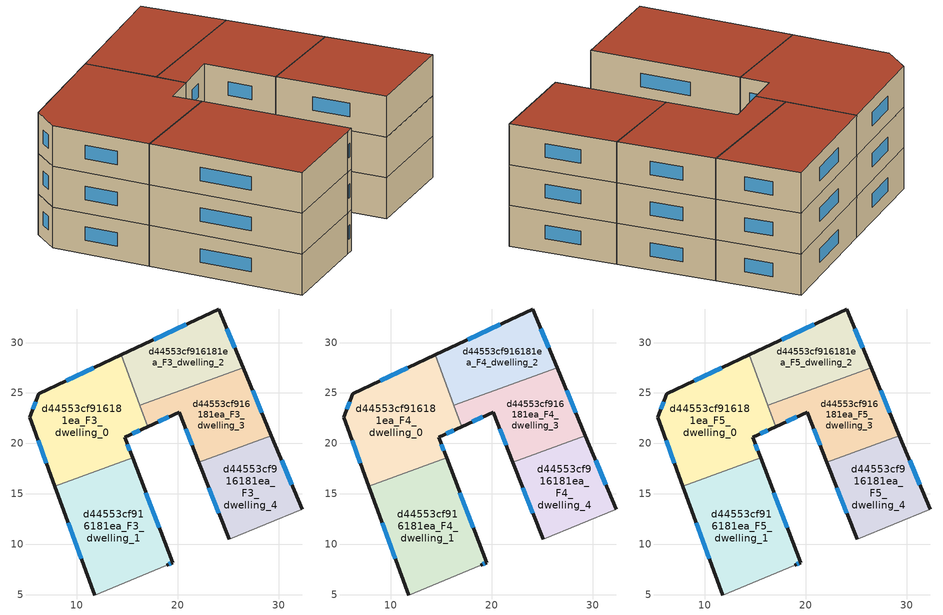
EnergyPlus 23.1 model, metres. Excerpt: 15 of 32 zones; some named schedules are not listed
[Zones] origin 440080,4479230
d44553cf916181ea_F3_dwelling_0
 floor to d44553cf916181ea_F2_dwelling_0 (EU_floor_Construction): 14.4,28.78 17,21.66 14.74,20.61 15.52,18.58 7.82,15.76 5.33,22.58 6.23,24.92 z9
 wall outside (EU_wall_Construction): 14.4,28.78 6.23,24.92 5.33,22.58 7.82,15.76 / 15.52,18.58 14.74,20.61 17,21.66 z9:12
 wall to d44553cf916181ea_F3_dwelling_1 (EU_wall_Construction): 7.82,15.76 15.52,18.58 z9:12
 wall to d44553cf916181ea_F3_dwelling_2 (EU_wall_Construction): 16.23,23.77 14.4,28.78 z9:12
 wall to d44553cf916181ea_F3_dwelling_3 (EU_wall_Construction): 17,21.66 16.23,23.77 z9:12
 window (EU_Window_Construction): 5.93,24.14 5.63,23.37 / 11.67,27.49 8.96,26.21 / 15.49,20.96 16.25,21.31 / 15.26,19.26 15,19.93 / 6.16,20.31 6.99,18.04 z10:11
d44553cf916181ea_F3_dwelling_1
 floor to d44553cf916181ea_F2_dwelling_1 (EU_floor_Construction): 15.52,18.58 19.5,8.18 18.92,7.92 11.75,4.97 7.82,15.76 z9
 wall outside (EU_wall_Construction): 7.82,15.76 11.75,4.97 / 18.92,7.92 19.5,8.18 15.52,18.58 z9:12
 wall adiabatic (EU_wall_Construction): 11.75,4.97 18.92,7.92 z9:12
 window (EU_Window_Construction): 9.13,12.16 10.44,8.58 / 18.17,11.66 16.85,15.1 / 19.11,8.01 19.31,8.1 z10:11
d44553cf916181ea_F3_dwelling_2
 floor to d44553cf916181ea_F2_dwelling_2 (EU_floor_Construction): 24.05,33.33 26.47,27.52 16.23,23.77 14.4,28.78 z9
 wall outside (EU_wall_Construction): 26.47,27.52 24.05,33.33 14.4,28.78 z9:12
 wall to d44553cf916181ea_F3_dwelling_3 (EU_wall_Construction): 16.23,23.77 26.47,27.52 z9:12
 window (EU_Window_Construction): 20.82,31.8 17.63,30.3 / 25.66,29.46 24.86,31.38 z10:11
d44553cf916181ea_F3_dwelling_3
 floor to d44553cf916181ea_F2_dwelling_3 (EU_floor_Construction): 26.47,27.52 29.29,20.78 22.09,18.15 20.14,23.11 17,21.66 16.23,23.77 z9
 wall outside (EU_wall_Construction): 29.29,20.78 26.47,27.52 / 17,21.66 20.14,23.11 22.09,18.15 z9:12
 wall to d44553cf916181ea_F3_dwelling_4 (EU_wall_Construction): 22.09,18.15 29.29,20.78 z9:12
 window (EU_Window_Construction): 28.35,23.03 27.41,25.27 / 20.79,21.45 21.44,19.81 / 18.05,22.14 19.09,22.62 z10:11
d44553cf916181ea_F3_dwelling_4
 floor to d44553cf916181ea_F2_dwelling_4 (EU_floor_Construction): 29.29,20.78 32.34,13.48 25.09,10.49 22.09,18.15 z9
 wall outside (EU_wall_Construction): 32.34,13.48 29.29,20.78 / 22.09,18.15 25.09,10.49 z9:12
 wall adiabatic (EU_wall_Construction): 25.09,10.49 32.34,13.48 z9:12
 window (EU_Window_Construction): 31.32,15.92 30.31,18.34 / 23.09,15.59 24.09,13.05 z10:11
d44553cf916181ea_F4_dwelling_0
 floor to d44553cf916181ea_F3_dwelling_0 (EU_floor_Construction): 14.4,28.78 17,21.66 14.74,20.61 15.52,18.58 7.82,15.76 5.33,22.58 6.23,24.92 z12
 wall outside (EU_wall_Construction): 14.4,28.78 6.23,24.92 5.33,22.58 7.82,15.76 / 15.52,18.58 14.74,20.61 17,21.66 z12:15
 wall to d44553cf916181ea_F4_dwelling_1 (EU_wall_Construction): 7.82,15.76 15.52,18.58 z12:15
 wall to d44553cf916181ea_F4_dwelling_2 (EU_wall_Construction): 16.23,23.77 14.4,28.78 z12:15
 wall to d44553cf916181ea_F4_dwelling_3 (EU_wall_Construction): 17,21.66 16.23,23.77 z12:15
 window (EU_Window_Construction): 5.93,24.14 5.63,23.37 / 11.67,27.49 8.96,26.21 / 15.49,20.96 16.25,21.31 / 15.26,19.26 15,19.93 / 6.16,20.31 6.99,18.04 z13:14
d44553cf916181ea_F4_dwelling_1
 floor to d44553cf916181ea_F3_dwelling_1 (EU_floor_Construction): 15.52,18.58 19.5,8.18 18.92,7.92 11.75,4.97 7.82,15.76 z12
 wall outside (EU_wall_Construction): 7.82,15.76 11.75,4.97 / 18.92,7.92 19.5,8.18 15.52,18.58 z12:15
 wall adiabatic (EU_wall_Construction): 11.75,4.97 18.92,7.92 z12:15
 window (EU_Window_Construction): 9.13,12.16 10.44,8.58 / 18.17,11.66 16.85,15.1 / 19.11,8.01 19.31,8.1 z13:14
d44553cf916181ea_F4_dwelling_2
 floor to d44553cf916181ea_F3_dwelling_2 (EU_floor_Construction): 24.05,33.33 26.47,27.52 16.23,23.77 14.4,28.78 z12
 wall outside (EU_wall_Construction): 26.47,27.52 24.05,33.33 14.4,28.78 z12:15
 wall to d44553cf916181ea_F4_dwelling_3 (EU_wall_Construction): 16.23,23.77 26.47,27.52 z12:15
 window (EU_Window_Construction): 20.82,31.8 17.63,30.3 / 25.66,29.46 24.86,31.38 z13:14
d44553cf916181ea_F4_dwelling_3
 floor to d44553cf916181ea_F3_dwelling_3 (EU_floor_Construction): 26.47,27.52 29.29,20.78 22.09,18.15 20.14,23.11 17,21.66 16.23,23.77 z12
 wall outside (EU_wall_Construction): 29.29,20.78 26.47,27.52 / 17,21.66 20.14,23.11 22.09,18.15 z12:15
 wall to d44553cf916181ea_F4_dwelling_4 (EU_wall_Construction): 22.09,18.15 29.29,20.78 z12:15
 window (EU_Window_Construction): 28.35,23.03 27.41,25.27 / 20.79,21.45 21.44,19.81 / 18.05,22.14 19.09,22.62 z13:14
d44553cf916181ea_F4_dwelling_4
 floor to d44553cf916181ea_F3_dwelling_4 (EU_floor_Construction): 29.29,20.78 32.34,13.48 25.09,10.49 22.09,18.15 z12
 wall outside (EU_wall_Construction): 32.34,13.48 29.29,20.78 / 22.09,18.15 25.09,10.49 z12:15
 wall adiabatic (EU_wall_Construction): 25.09,10.49 32.34,13.48 z12:15
 window (EU_Window_Construction): 31.32,15.92 30.31,18.34 / 23.09,15.59 24.09,13.05 z13:14
d44553cf916181ea_F5_dwelling_0
 floor to d44553cf916181ea_F4_dwelling_0 (EU_floor_Construction): 14.4,28.78 17,21.66 14.74,20.61 15.52,18.58 7.82,15.76 5.33,22.58 6.23,24.92 z15
 wall outside (EU_wall_Construction): 14.4,28.78 6.23,24.92 5.33,22.58 7.82,15.76 / 15.52,18.58 14.74,20.61 17,21.66 z15:18
 wall to d44553cf916181ea_F5_dwelling_1 (EU_wall_Construction): 7.82,15.76 15.52,18.58 z15:18
 wall to d44553cf916181ea_F5_dwelling_2 (EU_wall_Construction): 16.23,23.77 14.4,28.78 z15:18
 wall to d44553cf916181ea_F5_dwelling_3 (EU_wall_Construction): 17,21.66 16.23,23.77 z15:18
 window (EU_Window_Construction): 5.93,24.14 5.63,23.37 / 11.67,27.49 8.96,26.21 / 15.49,20.96 16.25,21.31 / 15.26,19.26 15,19.93 / 6.16,20.31 6.99,18.04 z16:17
 roof outside (EU_roof_Construction): 15.52,18.58 14.74,20.61 17,21.66 14.4,28.78 6.23,24.92 5.33,22.58 7.82,15.76 z18
d44553cf916181ea_F5_dwelling_1
 floor to d44553cf916181ea_F4_dwelling_1 (EU_floor_Construction): 15.52,18.58 19.5,8.18 18.92,7.92 11.75,4.97 7.82,15.76 z15
 wall outside (EU_wall_Construction): 7.82,15.76 11.75,4.97 / 18.92,7.92 19.5,8.18 15.52,18.58 z15:18
 wall adiabatic (EU_wall_Construction): 11.75,4.97 18.92,7.92 z15:18
 window (EU_Window_Construction): 9.13,12.16 10.44,8.58 / 18.17,11.66 16.85,15.1 / 19.11,8.01 19.31,8.1 z16:17
 roof outside (EU_roof_Construction): 18.92,7.92 19.5,8.18 15.52,18.58 7.82,15.76 11.75,4.97 z18
d44553cf916181ea_F5_dwelling_2
 floor to d44553cf916181ea_F4_dwelling_2 (EU_floor_Construction): 24.05,33.33 26.47,27.52 16.23,23.77 14.4,28.78 z15
 wall outside (EU_wall_Construction): 26.47,27.52 24.05,33.33 14.4,28.78 z15:18
 wall to d44553cf916181ea_F5_dwelling_3 (EU_wall_Construction): 16.23,23.77 26.47,27.52 z15:18
 window (EU_Window_Construction): 20.82,31.8 17.63,30.3 / 25.66,29.46 24.86,31.38 z16:17
 roof outside (EU_roof_Construction): 26.47,27.52 24.05,33.33 14.4,28.78 16.23,23.77 z18
d44553cf916181ea_F5_dwelling_3
 floor to d44553cf916181ea_F4_dwelling_3 (EU_floor_Construction): 26.47,27.52 29.29,20.78 22.09,18.15 20.14,23.11 17,21.66 16.23,23.77 z15
 wall outside (EU_wall_Construction): 29.29,20.78 26.47,27.52 / 17,21.66 20.14,23.11 22.09,18.15 z15:18
 wall to d44553cf916181ea_F5_dwelling_4 (EU_wall_Construction): 22.09,18.15 29.29,20.78 z15:18
 window (EU_Window_Construction): 28.35,23.03 27.41,25.27 / 20.79,21.45 21.44,19.81 / 18.05,22.14 19.09,22.62 z16:17
 roof outside (EU_roof_Construction): 29.29,20.78 26.47,27.52 16.23,23.77 17,21.66 20.14,23.11 22.09,18.15 z18
d44553cf916181ea_F5_dwelling_4
 floor to d44553cf916181ea_F4_dwelling_4 (EU_floor_Construction): 29.29,20.78 32.34,13.48 25.09,10.49 22.09,18.15 z15
 wall outside (EU_wall_Construction): 32.34,13.48 29.29,20.78 / 22.09,18.15 25.09,10.49 z15:18
 wall adiabatic (EU_wall_Construction): 25.09,10.49 32.34,13.48 z15:18
 window (EU_Window_Construction): 31.32,15.92 30.31,18.34 / 23.09,15.59 24.09,13.05 z16:17
 roof outside (EU_roof_Construction): 32.34,13.48 29.29,20.78 22.09,18.15 25.09,10.49 z18
[Building]
EU S2 Campaign: North Axis=0; Terrain=City; Solar Distribution=FullExterior
[Site:Location]
Madrid: Latitude=40.5; Longitude=-3.5; Time Zone=1; Elevation=609
[SizingPeriod:WeatherFileDays]
AnnualSizingPeriod: Begin Month=1; Begin Day of Month=1; End Month=12; End Day of Month=31; Day of Week for Start Day=Monday; Use Weather File Daylight Saving Period=No; Use Weather File Rain and Snow Indicators=No
[MATERIAL]
EU_InternalMass_Material: Roughness=MediumRough; Thickness=0.1; Conductivity=1; Density=1800; Specific Heat=900; Thermal Absorptance=0.9; Solar Absorptance=0.7; Visible Absorptance=0.7
[MATERIAL:NOMASS] Roughness=MediumRough; Thermal Absorptance=0.9; Solar Absorptance=0.7; Visible Absorptance=0.7
Name | Thermal Resistance
EU_wall_NoMass | 0.459673
EU_roof_NoMass | 0.495815
EU_floor_NoMass | 0.788942
[WINDOWMATERIAL:SIMPLEGLAZINGSYSTEM]
EU_Window_SimpleGlazing: UFactor=4.26103; Solar Heat Gain Coefficient=0.85; Visible Transmittance=0.85
[CONSTRUCTION]
EU_wall_Construction: EU_wall_NoMass
EU_roof_Construction: EU_roof_NoMass
EU_floor_Construction: EU_floor_NoMass
EU_InternalMass_Construction: EU_InternalMass_Material
EU_Window_Construction: EU_Window_SimpleGlazing
[ZONE] Type=1; Multiplier=1; Ceiling Height=autocalculate; Floor Area=autocalculate; Part of Total Floor Area=Yes
Name | Volume
d44553cf916181ea_F3_dwelling_0; d44553cf916181ea_F4_dwelling_0; d44553cf916181ea_F5_dwelling_0 | 281.479
d44553cf916181ea_F3_dwelling_1; d44553cf916181ea_F4_dwelling_1; d44553cf916181ea_F5_dwelling_1 | 281.481
d44553cf916181ea_F3_dwelling_2; d44553cf916181ea_F4_dwelling_2; d44553cf916181ea_F5_dwelling_2 | 187.672
d44553cf916181ea_F3_dwelling_3; d44553cf916181ea_F4_dwelling_3; d44553cf916181ea_F5_dwelling_3; d44553cf916181ea_F3_dwelling_4; d44553cf916181ea_F4_dwelling_4; d44553cf916181ea_F5_dwelling_4 | 187.645
[INTERNALMASS] Construction=EU_InternalMass_Construction
Name | Zone or ZoneList | Surface Area
d44553cf916181ea_F3_dwelling_0_EU_InternalMass | d44553cf916181ea_F3_dwelling_0 | 93.8261
d44553cf916181ea_F3_dwelling_1_EU_InternalMass | d44553cf916181ea_F3_dwelling_1 | 93.8271
d44553cf916181ea_F3_dwelling_2_EU_InternalMass | d44553cf916181ea_F3_dwelling_2 | 62.5574
d44553cf916181ea_F3_dwelling_3_EU_InternalMass | d44553cf916181ea_F3_dwelling_3 | 62.5482
d44553cf916181ea_F3_dwelling_4_EU_InternalMass | d44553cf916181ea_F3_dwelling_4 | 62.5482
d44553cf916181ea_F4_dwelling_0_EU_InternalMass | d44553cf916181ea_F4_dwelling_0 | 93.8261
d44553cf916181ea_F4_dwelling_1_EU_InternalMass | d44553cf916181ea_F4_dwelling_1 | 93.8271
d44553cf916181ea_F4_dwelling_2_EU_InternalMass | d44553cf916181ea_F4_dwelling_2 | 62.5574
d44553cf916181ea_F4_dwelling_3_EU_InternalMass | d44553cf916181ea_F4_dwelling_3 | 62.5482
d44553cf916181ea_F4_dwelling_4_EU_InternalMass | d44553cf916181ea_F4_dwelling_4 | 62.5482
d44553cf916181ea_F5_dwelling_0_EU_InternalMass | d44553cf916181ea_F5_dwelling_0 | 93.8261
d44553cf916181ea_F5_dwelling_1_EU_InternalMass | d44553cf916181ea_F5_dwelling_1 | 93.8271
d44553cf916181ea_F5_dwelling_2_EU_InternalMass | d44553cf916181ea_F5_dwelling_2 | 62.5574
d44553cf916181ea_F5_dwelling_3_EU_InternalMass | d44553cf916181ea_F5_dwelling_3 | 62.5482
d44553cf916181ea_F5_dwelling_4_EU_InternalMass | d44553cf916181ea_F5_dwelling_4 | 62.5482
[OTHEREQUIPMENT] Fuel Type=Electricity; Design Level Calculation Method=Watts/Area; Power per Zone Floor Area=1; Fraction Latent=0; Fraction Radiant=0; Fraction Lost=0; Carbon Dioxide Generation Rate=0; EndUse Subcategory=EU_Step8_InternalGains
Name | Zone or ZoneList or Space or SpaceList | Schedule
EU_Step8_InternalGain_d44553cf916181ea_F3_dwelling_0_f000 | d44553cf916181ea_F3_dwelling_0 | EU_Step8_GainSchedule_d44553cf916181ea_F3_dwelling_0_f000
EU_Step8_InternalGain_d44553cf916181ea_F3_dwelling_1_f000 | d44553cf916181ea_F3_dwelling_1 | EU_Step8_GainSchedule_d44553cf916181ea_F3_dwelling_1_f000
EU_Step8_InternalGain_d44553cf916181ea_F3_dwelling_2_f000 | d44553cf916181ea_F3_dwelling_2 | EU_Step8_GainSchedule_d44553cf916181ea_F3_dwelling_2_f000
EU_Step8_InternalGain_d44553cf916181ea_F3_dwelling_3_f000 | d44553cf916181ea_F3_dwelling_3 | EU_Step8_GainSchedule_d44553cf916181ea_F3_dwelling_3_f000
EU_Step8_InternalGain_d44553cf916181ea_F3_dwelling_4_f000 | d44553cf916181ea_F3_dwelling_4 | EU_Step8_GainSchedule_d44553cf916181ea_F3_dwelling_4_f000
EU_Step8_InternalGain_d44553cf916181ea_F4_dwelling_0_f000 | d44553cf916181ea_F4_dwelling_0 | EU_Step8_GainSchedule_d44553cf916181ea_F4_dwelling_0_f000
EU_Step8_InternalGain_d44553cf916181ea_F4_dwelling_1_f000 | d44553cf916181ea_F4_dwelling_1 | EU_Step8_GainSchedule_d44553cf916181ea_F4_dwelling_1_f000
EU_Step8_InternalGain_d44553cf916181ea_F4_dwelling_2_f000 | d44553cf916181ea_F4_dwelling_2 | EU_Step8_GainSchedule_d44553cf916181ea_F4_dwelling_2_f000
EU_Step8_InternalGain_d44553cf916181ea_F4_dwelling_3_f000 | d44553cf916181ea_F4_dwelling_3 | EU_Step8_GainSchedule_d44553cf916181ea_F4_dwelling_3_f000
EU_Step8_InternalGain_d44553cf916181ea_F4_dwelling_4_f000 | d44553cf916181ea_F4_dwelling_4 | EU_Step8_GainSchedule_d44553cf916181ea_F4_dwelling_4_f000
EU_Step8_InternalGain_d44553cf916181ea_F5_dwelling_0_f000 | d44553cf916181ea_F5_dwelling_0 | EU_Step8_GainSchedule_d44553cf916181ea_F5_dwelling_0_f000
EU_Step8_InternalGain_d44553cf916181ea_F5_dwelling_1_f000 | d44553cf916181ea_F5_dwelling_1 | EU_Step8_GainSchedule_d44553cf916181ea_F5_dwelling_1_f000
EU_Step8_InternalGain_d44553cf916181ea_F5_dwelling_2_f000 | d44553cf916181ea_F5_dwelling_2 | EU_Step8_GainSchedule_d44553cf916181ea_F5_dwelling_2_f000
EU_Step8_InternalGain_d44553cf916181ea_F5_dwelling_3_f000 | d44553cf916181ea_F5_dwelling_3 | EU_Step8_GainSchedule_d44553cf916181ea_F5_dwelling_3_f000
EU_Step8_InternalGain_d44553cf916181ea_F5_dwelling_4_f000 | d44553cf916181ea_F5_dwelling_4 | EU_Step8_GainSchedule_d44553cf916181ea_F5_dwelling_4_f000
[ZONEVENTILATION:DESIGNFLOWRATE] Schedule=EU_AlwaysOn; Design Flow Rate Calculation Method=AirChanges/Hour; Air Changes per Hour=0.719161; Ventilation Type=Natural; Fan Pressure Rise=0; Fan Total Efficiency=1; Constant Term Coefficient=1; Temperature Term Coefficient=0; Velocity Term Coefficient=0; Velocity Squared Term Coefficient=0; Minimum Indoor Temperature=-100; Maximum Indoor Temperature=100; Delta Temperature=-100; Minimum Outdoor Temperature=-100; Maximum Outdoor Temperature=100; Maximum Wind Speed=40
Name | Zone or ZoneList or Space or SpaceList
EU_ConstantAir_d44553cf916181ea_F3_dwelling_0 | d44553cf916181ea_F3_dwelling_0
EU_ConstantAir_d44553cf916181ea_F3_dwelling_1 | d44553cf916181ea_F3_dwelling_1
EU_ConstantAir_d44553cf916181ea_F3_dwelling_2 | d44553cf916181ea_F3_dwelling_2
EU_ConstantAir_d44553cf916181ea_F3_dwelling_3 | d44553cf916181ea_F3_dwelling_3
EU_ConstantAir_d44553cf916181ea_F3_dwelling_4 | d44553cf916181ea_F3_dwelling_4
EU_ConstantAir_d44553cf916181ea_F4_dwelling_0 | d44553cf916181ea_F4_dwelling_0
EU_ConstantAir_d44553cf916181ea_F4_dwelling_1 | d44553cf916181ea_F4_dwelling_1
EU_ConstantAir_d44553cf916181ea_F4_dwelling_2 | d44553cf916181ea_F4_dwelling_2
EU_ConstantAir_d44553cf916181ea_F4_dwelling_3 | d44553cf916181ea_F4_dwelling_3
EU_ConstantAir_d44553cf916181ea_F4_dwelling_4 | d44553cf916181ea_F4_dwelling_4
EU_ConstantAir_d44553cf916181ea_F5_dwelling_0 | d44553cf916181ea_F5_dwelling_0
EU_ConstantAir_d44553cf916181ea_F5_dwelling_1 | d44553cf916181ea_F5_dwelling_1
EU_ConstantAir_d44553cf916181ea_F5_dwelling_2 | d44553cf916181ea_F5_dwelling_2
EU_ConstantAir_d44553cf916181ea_F5_dwelling_3 | d44553cf916181ea_F5_dwelling_3
EU_ConstantAir_d44553cf916181ea_F5_dwelling_4 | d44553cf916181ea_F5_dwelling_4
[HVACTEMPLATE:ZONE:IDEALLOADSAIRSYSTEM] System Availability Schedule=EU_AlwaysOn; Maximum Heating Supply Air Temperature=50; Minimum Cooling Supply Air Temperature=13; Maximum Heating Supply Air Humidity Ratio=0.0156; Minimum Cooling Supply Air Humidity Ratio=0.0077; Heating Limit=NoLimit; Cooling Limit=NoLimit; Heating Availability Schedule=EU_AlwaysOn; Cooling Availability Schedule=EU_CoolingOff; Dehumidification Control Type=ConstantSensibleHeatRatio; Cooling Sensible Heat Ratio=0.7; Dehumidification Setpoint=60; Humidification Control Type=None; Humidification Setpoint=30; Outdoor Air Method=None; Outdoor Air Flow Rate per Person=0.00944; Outdoor Air Flow Rate per Zone Floor Area=0; Outdoor Air Flow Rate per Zone=0; Demand Controlled Ventilation Type=None; Outdoor Air Economizer Type=NoEconomizer; Heat Recovery Type=None; Sensible Heat Recovery Effectiveness=0.7; Latent Heat Recovery Effectiveness=0.65
Name | Template Thermostat
d44553cf916181ea_F3_dwelling_0 | EU_HeatOnly_d44553cf916181ea_F3_dwelling_0
d44553cf916181ea_F3_dwelling_1 | EU_HeatOnly_d44553cf916181ea_F3_dwelling_1
d44553cf916181ea_F3_dwelling_2 | EU_HeatOnly_d44553cf916181ea_F3_dwelling_2
d44553cf916181ea_F3_dwelling_3 | EU_HeatOnly_d44553cf916181ea_F3_dwelling_3
d44553cf916181ea_F3_dwelling_4 | EU_HeatOnly_d44553cf916181ea_F3_dwelling_4
d44553cf916181ea_F4_dwelling_0 | EU_HeatOnly_d44553cf916181ea_F4_dwelling_0
d44553cf916181ea_F4_dwelling_1 | EU_HeatOnly_d44553cf916181ea_F4_dwelling_1
d44553cf916181ea_F4_dwelling_2 | EU_HeatOnly_d44553cf916181ea_F4_dwelling_2
d44553cf916181ea_F4_dwelling_3 | EU_HeatOnly_d44553cf916181ea_F4_dwelling_3
d44553cf916181ea_F4_dwelling_4 | EU_HeatOnly_d44553cf916181ea_F4_dwelling_4
d44553cf916181ea_F5_dwelling_0 | EU_HeatOnly_d44553cf916181ea_F5_dwelling_0
d44553cf916181ea_F5_dwelling_1 | EU_HeatOnly_d44553cf916181ea_F5_dwelling_1
d44553cf916181ea_F5_dwelling_2 | EU_HeatOnly_d44553cf916181ea_F5_dwelling_2
d44553cf916181ea_F5_dwelling_3 | EU_HeatOnly_d44553cf916181ea_F5_dwelling_3
d44553cf916181ea_F5_dwelling_4 | EU_HeatOnly_d44553cf916181ea_F5_dwelling_4
[SIZING:ZONE] Zone Cooling Design Supply Air Temperature Input Method=SupplyAirTemperature; Zone Cooling Design Supply Air Temperature=13; Zone Heating Design Supply Air Temperature Input Method=SupplyAirTemperature; Zone Heating Design Supply Air Temperature=50; Zone Cooling Design Supply Air Humidity Ratio=0.008; Zone Heating Design Supply Air Humidity Ratio=0.008; Cooling Design Air Flow Method=DesignDay; Cooling Design Air Flow Rate=0; Cooling Minimum Air Flow per Zone Floor Area=0.000762; Cooling Minimum Air Flow=0; Cooling Minimum Air Flow Fraction=0.2; Heating Design Air Flow Method=DesignDay; Heating Design Air Flow Rate=0; Heating Maximum Air Flow per Zone Floor Area=0.002032; Heating Maximum Air Flow=0.141576; Heating Maximum Air Flow Fraction=0.3; Account for Dedicated Outdoor Air System=No; Dedicated Outdoor Air System Control Strategy=NeutralSupplyAir; Dedicated Outdoor Air Low Setpoint Temperature for Design=autosize; Dedicated Outdoor Air High Setpoint Temperature for Design=autosize; Zone Load Sizing Method=Sensible Load Only No Latent Load; Zone Latent Cooling Design Supply Air Humidity Ratio Input Method=HumidityRatioDifference; Zone Cooling Design Supply Air Humidity Ratio Difference=0.005; Zone Latent Heating Design Supply Air Humidity Ratio Input Method=HumidityRatioDifference; Zone Humidification Design Supply Air Humidity Ratio Difference=0.005
d44553cf916181ea_F3_dwelling_0; d44553cf916181ea_F3_dwelling_1; d44553cf916181ea_F3_dwelling_2; d44553cf916181ea_F3_dwelling_3; d44553cf916181ea_F3_dwelling_4; d44553cf916181ea_F4_dwelling_0; d44553cf916181ea_F4_dwelling_1; d44553cf916181ea_F4_dwelling_2; d44553cf916181ea_F4_dwelling_3; d44553cf916181ea_F4_dwelling_4; d44553cf916181ea_F5_dwelling_0; d44553cf916181ea_F5_dwelling_1; d44553cf916181ea_F5_dwelling_2; d44553cf916181ea_F5_dwelling_3; d44553cf916181ea_F5_dwelling_4
[SCHEDULE:FILE] Column Number=1; Rows to Skip at Top=0; Number of Hours of Data=8760; Column Separator=Comma; Interpolate to Timestep=No; Minutes per Item=60; Adjust Schedule for Daylight Savings=Yes
Name | File
EU_Step8_GainSchedule_d44553cf916181ea_F3_dwelling_0_f000 | ../../schedules/d44553cf916181ea/d44553cf916181ea_F3_dwelling_0_f000_gain.csv
EU_Step8_GainSchedule_d44553cf916181ea_F3_dwelling_1_f000 | ../../schedules/d44553cf916181ea/d44553cf916181ea_F3_dwelling_1_f000_gain.csv
EU_Step8_GainSchedule_d44553cf916181ea_F3_dwelling_2_f000 | ../../schedules/d44553cf916181ea/d44553cf916181ea_F3_dwelling_2_f000_gain.csv
EU_Step8_GainSchedule_d44553cf916181ea_F3_dwelling_3_f000 | ../../schedules/d44553cf916181ea/d44553cf916181ea_F3_dwelling_3_f000_gain.csv
EU_Step8_GainSchedule_d44553cf916181ea_F3_dwelling_4_f000 | ../../schedules/d44553cf916181ea/d44553cf916181ea_F3_dwelling_4_f000_gain.csv
